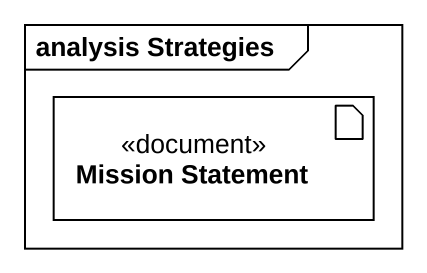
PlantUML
@startuml
mainframe analysis Strategies
artifact "Mission Statement" as Mission_Statement <<document>>
@enduml
